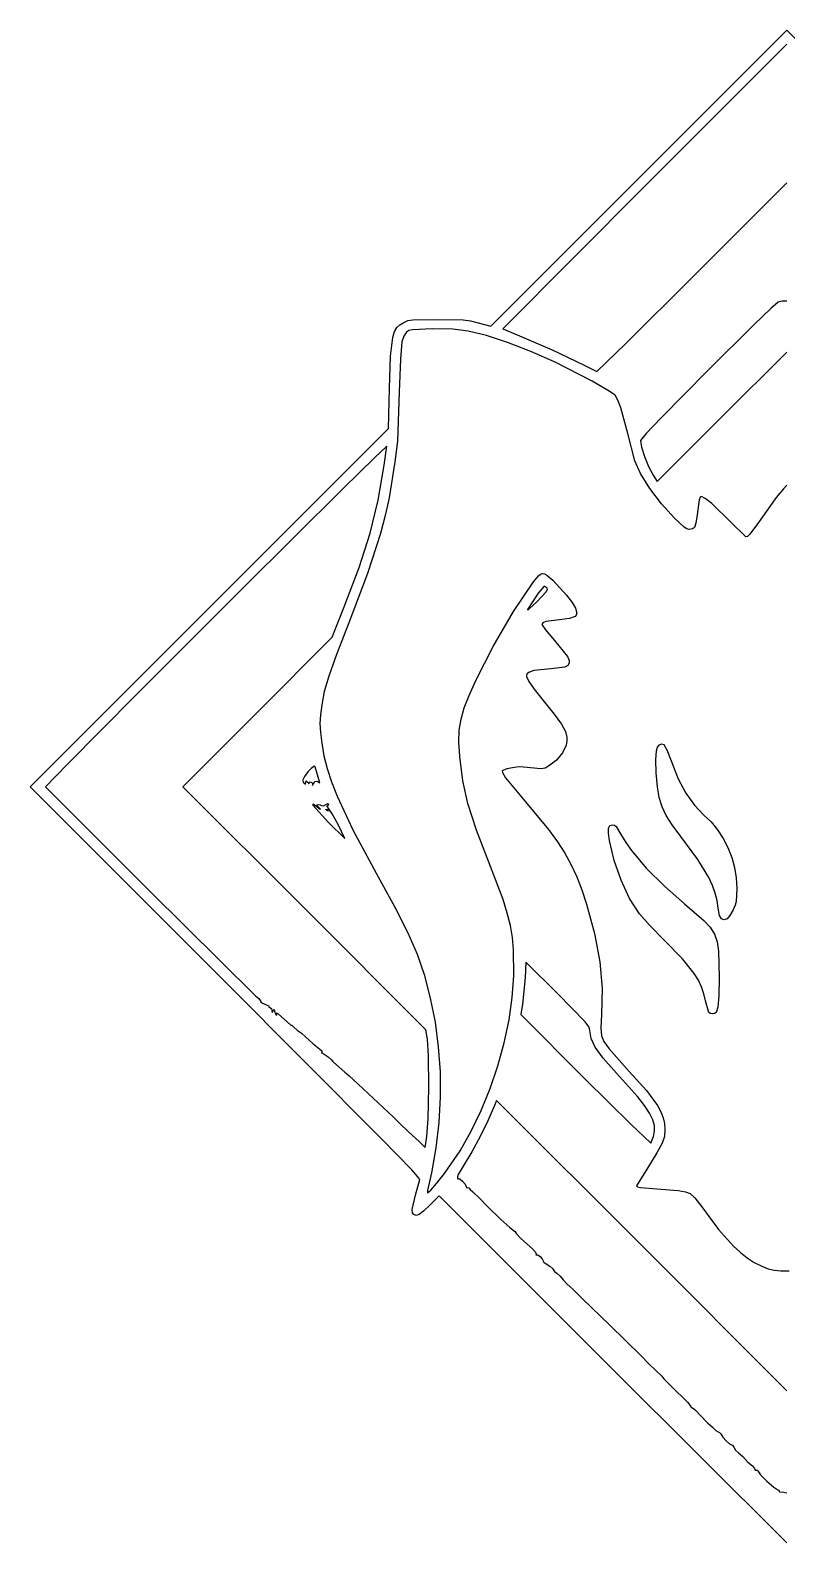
# Model space of a CAD drawing. Extents: x 225 to 542, y 447 to 764.
# Drawn here: x 224.5 to 383.2, y 446.7 to 763.8 of the extents above; entities that cross this region are included whole.
import ezdxf

# ---------------------------------------------------------------- set-up
doc = ezdxf.new("R2010")
doc.units = 0

msp = doc.modelspace()

# ---------------------------------------------------------------- linework, layer by layer
at = {"layer": 'Calque 1'}
for p, q in [((352.1311, 732.7558), (383.1535, 763.7641)), ((383.1535, 763.7641), (414.1759, 732.7558)), ((383.15386, 760.8528), (353.38826, 731.0881)), ((321.1087, 701.7476), (352.1311, 732.7558)), ((353.38826, 731.0881), (323.62266, 701.1764)), ((363.37554, 711.9713), (383.15384, 731.7482)), ((349.329752, 698.010875), (363.37569, 711.9713)), ((363.37569, 711.9713), (363.37554, 711.9713)), ((379.833829, 705.400598), (376.41261, 702.133461)), ((381.38507, 706.7325), (379.833829, 705.400598)), ((382.206054, 706.933087), (381.38507, 706.7325)), ((383.15378, 706.99995), (382.206054, 706.933087)), ((300.905712, 700.577211), (301.39686, 701.421145)), ((301.39686, 701.421145), (302.041839, 702.027285)), ((302.041839, 702.027285), (302.8663, 702.5139)), ((302.8663, 702.5139), (303.719205, 702.8904)), ((303.719205, 702.8904), (304.772059, 703.084425)), ((304.6492, 700.983938), (303.8922, 700.785823)), ((308.79817, 701.15), (304.6492, 700.983938)), ((304.772059, 703.084425), (309.9962, 703.1496)), ((313.167949, 701.121788), (308.79817, 701.15)), ((309.9962, 703.1496), (315.327346, 703.021738)), ((316.38392, 700.6912), (313.167949, 701.121788)), ((315.327346, 703.021738), (316.865491, 702.81172)), ((316.865491, 702.81172), (318.46286, 702.4357)), ((318.46286, 702.4357), (321.1087, 701.7476)), ((323.62266, 701.1764), (326.59922, 699.8944)), ((376.41261, 702.133461), (366.520689, 692.356787)), ((300.098752, 695.435948), (300.542745, 699.377213)), ((300.542745, 699.377213), (300.905712, 700.577211)), ((302.45306, 698.447), (302.172727, 694.807188)), ((302.851057, 699.606075), (302.45306, 698.447)), ((303.41815, 700.4314), (302.851057, 699.606075)), ((303.8922, 700.785823), (303.41815, 700.4314)), ((320.172749, 699.758383), (316.38392, 700.6912)), ((324.626664, 698.309088), (320.172749, 699.758383)), ((329.513957, 696.425973), (324.626664, 698.309088)), ((326.59922, 699.8944), (333.980813, 696.7673)), ((343.33349, 692.219), (349.329752, 698.010875)), ((299.85968, 688.6512), (300.098752, 695.435948)), ((302.172727, 694.807188), (301.91677, 687.9618)), ((334.60292, 694.1917), (329.513957, 696.425973)), ((333.980813, 696.7673), (340.68832, 693.5352)), ((369.56662, 682.7082), (383.15382, 696.2934)), ((342.382666, 690.190325), (334.60292, 694.1917)), ((340.68832, 693.5352), (343.33349, 692.219)), ((366.520689, 692.356787), (356.830208, 682.529095)), ((299.65805, 680.2702), (299.85968, 688.6512)), ((345.603838, 688.337791), (342.382666, 690.190325)), ((347.15492, 687.2601), (345.603838, 688.337791)), ((301.91677, 687.9618), (301.52337, 677.643)), ((347.759351, 686.236188), (347.15492, 687.2601)), ((348.379166, 684.63455), (347.759351, 686.236188)), ((349.82728, 679.2091), (348.379166, 684.63455)), ((356.830208, 682.529095), (353.66079, 679.198185)), ((355.97942, 669.123), (369.56662, 682.7082)), ((262.09725, 642.7087), (299.65805, 680.2702)), ((351.28291, 673.5206), (349.82728, 679.2091)), ((353.66079, 679.198185), (352.46207, 677.777)), ((299.28051, 676.5326), (296.789144, 674.192798)), ((298.76079, 672.5643), (299.28051, 676.5326)), ((301.52337, 677.643), (300.97352, 673.2774)), ((352.46207, 677.777), (352.698973, 676.331928)), ((352.698973, 676.331928), (353.31803, 674.3828)), ((296.789144, 674.192798), (290.140432, 667.673962)), ((297.479589, 665.229981), (298.76079, 672.5643)), ((300.97352, 673.2774), (299.775663, 665.716322)), ((352.502301, 670.808016), (351.28291, 673.5206)), ((353.31803, 674.3828), (354.181759, 672.303172)), ((354.181759, 672.303172), (355.15268, 670.4666)), ((354.42234, 667.710625), (352.502301, 670.808016)), ((355.15268, 670.4666), (355.97942, 669.123)), ((290.140432, 667.673962), (269.323285, 647.029525)), ((356.857412, 664.497397), (354.42234, 667.710625)), ((365.29131, 666.0014), (365.023976, 665.853742)), ((366.062761, 665.614744), (365.29131, 666.0014)), ((382.445599, 667.647561), (380.968291, 665.772062)), ((383.15392, 668.3826), (382.445599, 667.647561)), ((295.798906, 658.349), (297.479589, 665.229981)), ((299.775663, 665.716322), (298.965729, 662.039139)), ((359.6219, 661.4373), (356.857412, 664.497397)), ((364.81159, 665.291063), (364.37921, 662.2024)), ((365.023976, 665.853742), (364.81159, 665.291063)), ((367.41355, 664.521475), (366.062761, 665.614744)), ((371.39939, 660.6153), (367.41355, 664.521475)), ((380.968291, 665.772062), (377.21223, 660.5774)), ((298.965729, 662.039139), (297.966142, 658.2594)), ((361.625715, 659.570813), (359.6219, 661.4373)), ((364.107207, 660.439), (363.81557, 659.4904)), ((364.37921, 662.2024), (364.107207, 660.439)), ((374.57439, 657.5388), (371.39939, 660.6153)), ((377.21223, 660.5774), (375.406549, 658.084075)), ((293.499971, 651.147169), (295.798906, 658.349)), ((297.966142, 658.2594), (295.251075, 649.877878)), ((362.218695, 659.218083), (361.625715, 659.570813)), ((362.71285, 659.1222), (362.218695, 659.218083)), ((363.36558, 659.230363), (362.71285, 659.1222)), ((363.81557, 659.4904), (363.36558, 659.230363)), ((374.940522, 657.650572), (374.57439, 657.5388)), ((375.406549, 658.084075), (374.940522, 657.650572)), ((290.36401, 642.8503), (293.499971, 651.147169)), ((269.323285, 647.029525), (246.733701, 624.45995)), ((295.251075, 649.877878), (291.33658, 639.543)), ((325.889201, 641.918267), (330.03721, 648.1509)), ((330.03721, 648.1509), (331.069597, 649.393203)), ((332.25544, 647.2117), (331.042699, 645.774262)), ((331.069597, 649.393203), (331.503642, 649.717628)), ((331.503642, 649.717628), (331.92536, 649.847575)), ((331.92536, 649.847575), (332.366578, 649.78555)), ((332.89764, 646.8008), (332.25544, 647.2117)), ((332.366578, 649.78555), (332.859123, 649.534059)), ((332.859123, 649.534059), (334.12551, 648.4727)), ((334.12551, 648.4727), (337.003002, 645.316425)), ((331.042699, 645.774262), (328.80761, 642.3494)), ((329.173824, 642.478475), (330.77273, 643.9565)), ((330.77273, 643.9565), (332.744073, 646.029987)), ((332.744073, 646.029987), (332.989796, 646.500223)), ((332.989796, 646.500223), (332.89764, 646.8008)), ((332.89764, 646.8008), (332.89764, 646.8008)), ((337.003002, 645.316425), (338.166052, 643.763113)), ((338.166052, 643.763113), (338.84929, 642.5947)), ((224.53645, 605.1472), (262.09725, 642.7087)), ((287.83348, 636.5003), (290.36401, 642.8503)), ((321.624786, 634.582713), (325.889201, 641.918267)), ((328.805202, 642.219612), (329.173824, 642.478475)), ((328.80761, 642.3494), (328.805202, 642.219612)), ((338.756205, 640.831525), (337.599398, 640.420441)), ((339.029064, 641.134496), (338.756205, 640.831525)), ((338.84929, 642.5947), (339.123097, 641.520372)), ((339.123097, 641.520372), (339.029064, 641.134496)), ((291.33658, 639.543), (288.739692, 632.877167)), ((332.007837, 639.541187), (331.8245, 639.1817)), ((331.8245, 639.1817), (332.590436, 638.030938)), ((332.61998, 639.81045), (332.007837, 639.541187)), ((332.590436, 638.030938), (334.43194, 635.7899)), ((335.50346, 640.1794), (332.61998, 639.81045)), ((337.599398, 640.420441), (335.50346, 640.1794)), ((272.19258, 620.8236), (287.83348, 636.5003)), ((317.942058, 627.417952), (321.624786, 634.582713)), ((334.43194, 635.7899), (337.156565, 632.4368)), ((288.739692, 632.877167), (287.119125, 628.374888)), ((337.156565, 632.4368), (337.539826, 631.641434)), ((337.50978, 631.0661), (337.22826, 630.57728)), ((337.539826, 631.641434), (337.50978, 631.0661)), ((287.119125, 628.374888), (286.183877, 625.157189)), ((328.65218, 628.8306), (328.571725, 628.250647)), ((328.571725, 628.250647), (329.058086, 627.224425)), ((329.191862, 629.207114), (328.65218, 628.8306)), ((330.158552, 629.500387), (329.191862, 629.207114)), ((333.67659, 629.9019), (330.158552, 629.500387)), ((336.628515, 630.260688), (333.67659, 629.9019)), ((337.22826, 630.57728), (336.628515, 630.260688)), ((286.183877, 625.157189), (285.64295, 622.3451)), ((316.536981, 624.297655), (317.942058, 627.417952)), ((329.058086, 627.224425), (330.197819, 625.611441)), ((330.197819, 625.611441), (332.07748, 623.2712)), ((246.733701, 624.45995), (232.27631, 609.8259)), ((285.64295, 622.3451), (285.375004, 620.230881)), ((314.855544, 619.298414), (315.53911, 621.6977)), ((315.53911, 621.6977), (316.536981, 624.297655)), ((332.07748, 623.2712), (334.394903, 620.390795)), ((256.55168, 605.1469), (272.19258, 620.8236)), ((285.375004, 620.230881), (285.286262, 618.38865)), ((285.286262, 618.38865), (285.376865, 616.507194)), ((314.490001, 616.994313), (314.855544, 619.298414)), ((334.394903, 620.390795), (335.896664, 618.294863)), ((285.376865, 616.507194), (285.64695, 614.2753)), ((314.41561, 614.49178), (314.490001, 616.994313)), ((335.896664, 618.294863), (336.732115, 616.750798)), ((336.732115, 616.750798), (337.05061, 615.526)), ((337.05061, 615.526), (337.042952, 614.723852)), ((285.64695, 614.2753), (286.111525, 611.65541)), ((314.6055, 611.4972), (314.41561, 614.49178)), ((336.119774, 612.244238), (334.872983, 610.718636)), ((336.877338, 613.896945), (336.119774, 612.244238)), ((337.042952, 614.723852), (336.877338, 613.896945)), ((355.688066, 610.806047), (355.81884, 612.6632)), ((355.81884, 612.6632), (356.083532, 613.433884)), ((356.083532, 613.433884), (356.457859, 613.934625)), ((356.457859, 613.934625), (356.905271, 614.134278)), ((356.905271, 614.134278), (357.38922, 614.0017)), ((357.38922, 614.0017), (358.01903, 612.879963)), ((358.01903, 612.879963), (358.93009, 610.5634)), ((232.27631, 609.8259), (227.74728, 605.1118)), ((283.423004, 609.005963), (282.714118, 608.257748)), ((284.005325, 609.41722), (283.423004, 609.005963)), ((284.201889, 609.454171), (284.005325, 609.41722)), ((284.31025, 609.3561), (284.201889, 609.454171)), ((285.25803, 605.9925), (284.31025, 609.3561)), ((286.111525, 611.65541), (286.776749, 608.990545)), ((286.776749, 608.990545), (287.680148, 606.191386)), ((315.241043, 606.369408), (314.6055, 611.4972)), ((324.443709, 608.907947), (323.63237, 608.5956)), ((325.632535, 609.159375), (324.443709, 608.907947)), ((326.900523, 609.302016), (325.632535, 609.159375)), ((327.94935, 609.288), (326.900523, 609.302016)), ((331.684104, 608.908863), (327.94935, 609.288)), ((332.470884, 609.063211), (331.684104, 608.908863)), ((333.23203, 609.4709), (332.470884, 609.063211)), ((334.872983, 610.718636), (333.23203, 609.4709)), ((355.77694, 608.05915), (355.688066, 610.806047)), ((358.93009, 610.5634), (360.401669, 606.855045)), ((282.0295, 607.308), (281.63359, 606.495288)), ((281.63359, 606.495288), (281.91574, 605.9945)), ((281.91574, 605.9945), (282.281465, 605.705975)), ((282.714118, 608.257748), (282.0295, 607.308)), ((282.281465, 605.705975), (282.34761, 606.0665)), ((282.34761, 606.0665), (282.403497, 606.434025)), ((282.403497, 606.434025), (282.76411, 606.0565)), ((282.76411, 606.0565), (283.009047, 605.7909)), ((283.007429, 606.112), (283.25804, 606.2043)), ((283.01307, 605.8736), (283.007429, 606.112)), ((283.009047, 605.7909), (283.01307, 605.8736)), ((283.25804, 606.2043), (283.555498, 606.068313)), ((283.555498, 606.068313), (283.69142, 605.7413)), ((283.69142, 605.7413), (283.73849, 605.451388)), ((283.73849, 605.451388), (283.86338, 605.6753)), ((283.86338, 605.6753), (284.29664, 606.2554)), ((284.29664, 606.2557), (284.595687, 606.302662)), ((284.29664, 606.2554), (284.29664, 606.2557)), ((284.595687, 606.302662), (284.91842, 606.1577)), ((284.91842, 606.1577), (285.25803, 605.9925)), ((287.680148, 606.191386), (288.859247, 603.168613)), ((316.30104, 601.636913), (315.241043, 606.369408)), ((323.63237, 608.5956), (323.510707, 608.420479)), ((323.510707, 608.420479), (323.550473, 608.119419)), ((323.550473, 608.119419), (324.199584, 607.021)), ((324.199584, 607.021), (328.37315, 602.0096)), ((356.038434, 605.177928), (355.77694, 608.05915)), ((360.401669, 606.855045), (362.0044, 603.783338)), ((265.41425, 564.2666), (224.53645, 605.1472)), ((227.74728, 605.1118), (249.67348, 583.1845)), ((282.00858, 579.6809), (256.55168, 605.1469)), ((288.859247, 603.168613), (292.194647, 596.094948)), ((356.42552, 602.9178), (356.038434, 605.177928)), ((357.035887, 600.919334), (356.42552, 602.9178)), ((362.0044, 603.783338), (363.787356, 601.267286)), ((283.784995, 601.467366), (283.7755, 601.3112)), ((283.7755, 601.3112), (287.044679, 597.6781)), ((283.885292, 601.4797), (283.784995, 601.467366)), ((284.38939, 601.0602), (283.885292, 601.4797)), ((285.32351, 600.3839), (284.38939, 601.0602)), ((284.96503, 601.3673), (284.562681, 601.271012)), ((284.562681, 601.271012), (284.99953, 600.855)), ((285.39599, 601.324538), (284.96503, 601.3673)), ((284.99953, 600.855), (285.334691, 600.522287)), ((285.334691, 600.522287), (285.32351, 600.3839)), ((285.6636, 601.1638), (285.39599, 601.324538)), ((285.959123, 601.113375), (285.6636, 601.1638)), ((286.46256, 601.3433), (285.959123, 601.113375)), ((286.936004, 601.574162), (286.46256, 601.3433)), ((286.615031, 600.324725), (286.59638, 600.4874)), ((286.59638, 600.4874), (287.11022, 600.3839)), ((286.84564, 600.1193), (286.615031, 600.324725)), ((286.713499, 601.033325), (286.77949, 601.1718)), ((287.01926, 600.7087), (286.713499, 601.033325)), ((286.77949, 601.1718), (287.013068, 601.261388)), ((287.35948, 600.0158), (286.84564, 600.1193)), ((286.84564, 600.1193), (286.84564, 600.1193)), ((287.11022, 601.4727), (286.936004, 601.574162)), ((287.013068, 601.261388), (287.11022, 601.4727)), ((287.857586, 599.511525), (287.01926, 600.7087)), ((287.11022, 600.3839), (287.340829, 600.178512)), ((287.340829, 600.178512), (287.35948, 600.0158)), ((289.072, 597.275), (287.857586, 599.511525)), ((318.128317, 596.077711), (316.30104, 601.636913)), ((328.37315, 602.0096), (333.218858, 596.172086)), ((357.863621, 599.118925), (357.035887, 600.919334)), ((363.787356, 601.267286), (365.79961, 599.2259)), ((287.044679, 597.6781), (290.48188, 594.2985)), ((290.48188, 594.2985), (289.07198, 597.275)), ((289.07198, 597.275), (289.072, 597.275)), ((333.218858, 596.172086), (335.07195, 593.636698)), ((345.777226, 595.441369), (345.80282, 596.4758)), ((345.80282, 596.4758), (346.078149, 597.039231)), ((346.078149, 597.039231), (346.61791, 597.2097)), ((346.61791, 597.2097), (347.021637, 597.135245)), ((347.021637, 597.135245), (347.395059, 596.823238)), ((347.395059, 596.823238), (348.49329, 594.9547)), ((359.103573, 597.162553), (357.863621, 599.118925)), ((360.95059, 594.6962), (359.103573, 597.162553)), ((365.79961, 599.2259), (367.307491, 597.770261)), ((367.307491, 597.770261), (368.65434, 596.128236)), ((292.194647, 596.094948), (297.08315, 587.055)), ((321.0657, 588.4698), (318.128317, 596.077711)), ((335.07195, 593.636698), (336.629732, 591.215138)), ((345.98667, 593.8579), (345.777226, 595.441369)), ((346.958894, 589.698695), (345.98667, 593.8579)), ((348.49329, 594.9547), (349.389616, 593.452002)), ((349.389616, 593.452002), (350.579076, 591.783677)), ((364.509162, 589.901291), (360.95059, 594.6962)), ((368.65434, 596.128236), (369.828269, 594.326365)), ((369.828269, 594.326365), (370.817391, 592.391188)), ((336.629732, 591.215138), (337.955604, 588.801091)), ((350.579076, 591.783677), (353.683874, 588.116463)), ((366.837407, 586.111325), (364.509162, 589.901291)), ((370.817391, 592.391188), (371.609819, 590.349243)), ((371.609819, 590.349243), (372.193664, 588.22707)), ((297.08315, 587.055), (301.004978, 579.923158)), ((323.667131, 581.518903), (321.0657, 588.4698)), ((337.955604, 588.801091), (339.112965, 586.288245)), ((348.404294, 585.567362), (346.958894, 589.698695)), ((353.683874, 588.116463), (357.500629, 584.285692)), ((372.193664, 588.22707), (372.55704, 586.05121)), ((339.112965, 586.288245), (340.165214, 583.570286)), ((340.165214, 583.570286), (341.17575, 580.5409)), ((350.208079, 581.744898), (348.404294, 585.567362)), ((357.500629, 584.285692), (361.72229, 580.624)), ((367.616194, 584.44728), (366.837407, 586.111325)), ((368.178642, 582.859372), (367.616194, 584.44728)), ((372.55704, 586.05121), (372.68806, 583.8482)), ((372.68806, 583.8482), (372.581821, 581.137525)), ((249.67348, 583.1845), (271.74788, 561.325)), ((324.552862, 578.66938), (323.667131, 581.518903)), ((341.17575, 580.5409), (342.857113, 574.370969)), ((352.25546, 578.5123), (350.208079, 581.744898)), ((361.72229, 580.624), (365.802625, 577.141778)), ((368.555166, 581.289234), (368.178642, 582.859372)), ((368.77618, 579.6785), (368.555166, 581.289234)), ((372.345564, 580.303803), (371.90865, 579.366)), ((372.581821, 581.137525), (372.345564, 580.303803)), ((307.46548, 554.2149), (282.00858, 579.6809)), ((301.004978, 579.923158), (303.735847, 574.523713)), ((325.198455, 576.06465), (324.552862, 578.66938)), ((354.365474, 576.116287), (352.25546, 578.5123)), ((365.802625, 577.141778), (367.091431, 575.699386)), ((369.022674, 578.168138), (368.77618, 579.6785)), ((369.48813, 577.4893), (369.022674, 578.168138)), ((370.06322, 577.280489), (369.48813, 577.4893)), ((369.48813, 577.4893), (369.48813, 577.4893)), ((370.631887, 577.503162), (370.06322, 577.280489)), ((371.233807, 578.18808), (370.631887, 577.503162)), ((371.90865, 579.366), (371.233807, 578.18808)), ((303.735847, 574.523713), (305.644968, 570.072886)), ((325.631297, 573.575345), (325.198455, 576.06465)), ((342.857113, 574.370969), (343.937924, 568.4794)), ((357.53634, 572.8943), (354.365474, 576.116287)), ((367.091431, 575.699386), (367.977727, 574.24675)), ((367.977727, 574.24675), (368.535315, 572.626826)), ((325.878776, 571.072097), (325.631297, 573.575345)), ((325.9272, 565.5063), (325.878776, 571.072097)), ((361.292013, 569.060095), (357.53634, 572.8943)), ((368.535315, 572.626826), (368.837994, 570.682572)), ((305.644968, 570.072886), (307.10155, 565.7869)), ((328.46397, 568.4185), (328.27988, 565.1053)), ((335.17083, 561.7155), (328.46397, 568.4185)), ((343.937924, 568.4794), (344.421433, 562.842231)), ((363.765411, 565.984938), (361.292013, 569.060095)), ((368.837994, 570.682572), (368.97382, 565.1929)), ((307.10155, 565.7869), (308.419955, 560.844404)), ((325.601634, 560.980494), (325.9272, 565.5063)), ((328.27988, 565.1053), (327.73406, 559.591)), ((364.620474, 564.586035), (363.765411, 565.984938)), ((365.274027, 563.201736), (364.620474, 564.586035)), ((368.97382, 565.1929), (368.906811, 561.322661)), ((298.260064, 531.285475), (265.41425, 564.2666)), ((271.74788, 561.325), (272.48202, 560.7804)), ((340.888422, 555.859537), (335.17083, 561.7155)), ((344.421433, 562.842231), (344.31089, 557.4355)), ((365.765757, 561.773653), (365.274027, 563.201736)), ((366.13535, 560.2434), (365.765757, 561.773653)), ((368.906811, 561.322661), (368.708394, 558.982712)), ((272.48202, 560.7804), (272.89447, 560.168)), ((272.89447, 560.168), (272.814325, 560.134568)), ((272.814325, 560.134568), (272.866221, 560.046366)), ((272.866221, 560.046366), (273.24302, 559.7782)), ((273.24302, 559.7782), (274.22688, 559.3827)), ((274.22688, 559.3827), (274.516881, 559.300763)), ((274.516881, 559.300763), (274.54199, 559.1097)), ((274.54199, 559.1097), (274.547686, 558.922838)), ((274.547686, 558.922838), (274.79096, 558.8451)), ((274.79096, 558.8451), (275.094547, 558.6805)), ((275.094547, 558.6805), (275.22205, 558.2498)), ((275.22205, 558.2498), (275.27031, 557.814388)), ((275.27031, 557.814388), (275.46803, 558.1838)), ((275.46803, 558.1838), (275.685957, 558.476838)), ((275.685957, 558.476838), (275.83184, 557.8089)), ((308.419955, 560.844404), (309.418954, 555.782983)), ((324.918243, 556.27758), (325.601634, 560.980494)), ((327.73406, 559.591), (327.37233, 557.3899)), ((366.81403, 557.8529), (366.13535, 560.2434)), ((368.708394, 558.982712), (368.321057, 557.830183)), ((275.83184, 557.8089), (276.10577, 557.3459)), ((276.15627, 557.4562), (276.089913, 557.779505)), ((276.089913, 557.779505), (276.531389, 557.559838)), ((276.10577, 557.3459), (276.224969, 557.2809)), ((276.224969, 557.2809), (276.15627, 557.4562)), ((276.531389, 557.559838), (278.49452, 555.8025)), ((278.49452, 555.8025), (279.176587, 555.17165)), ((279.176587, 555.17165), (279.336833, 555.070491)), ((279.336833, 555.070491), (279.33958, 555.1411)), ((279.33958, 555.1411), (279.361307, 555.20745)), ((279.361307, 555.20745), (279.70378, 554.8103)), ((309.418954, 555.782983), (310.097699, 550.625273)), ((323.901753, 551.478185), (324.918243, 556.27758)), ((327.37233, 557.3899), (340.89263, 543.8453)), ((341.716311, 554.74417), (340.888422, 555.859537)), ((344.31089, 557.4355), (344.170942, 554.523563)), ((366.81407, 557.8529), (366.81403, 557.8529)), ((367.179756, 557.619338), (366.81407, 557.8529)), ((367.68729, 557.5222), (367.179756, 557.619338)), ((368.038572, 557.592053), (367.68729, 557.5222)), ((368.321057, 557.830183), (368.038572, 557.592053)), ((279.70378, 554.8103), (280.54092, 554.0827)), ((280.54092, 554.0827), (281.434369, 553.503625)), ((281.434369, 553.503625), (283.88988, 551.2384)), ((307.80476, 552.2305), (307.46548, 554.2149)), ((308.052871, 548.759625), (307.80476, 552.2305)), ((341.8777, 554.0517), (341.716311, 554.74417)), ((342.110652, 552.351928), (341.8777, 554.0517)), ((342.9648, 550.54575), (342.110652, 552.351928)), ((344.170942, 554.523563), (344.28769, 552.9137)), ((344.28769, 552.9137), (344.816099, 551.770648)), ((344.816099, 551.770648), (345.916199, 550.211713)), ((283.88988, 551.2384), (285.58453, 549.8494)), ((285.58453, 549.8494), (285.700186, 549.76975)), ((285.65043, 549.5782), (285.60138, 549.408088)), ((285.60138, 549.408088), (285.71883, 549.3798)), ((285.700186, 549.76975), (285.65043, 549.5782)), ((285.71883, 549.3798), (286.979584, 548.551538)), ((308.11013, 542.1764), (308.052871, 548.759625)), ((310.097699, 550.625273), (310.455344, 545.393913)), ((322.576889, 546.662938), (323.901753, 551.478185)), ((344.673086, 548.261297), (342.9648, 550.54575)), ((345.916199, 550.211713), (350.12083, 545.4773)), ((286.979584, 548.551538), (287.704462, 547.913236)), ((287.704462, 547.913236), (287.96955, 547.5504)), ((287.96955, 547.5504), (288.10184, 547.4319)), ((288.10184, 547.4319), (289.29217, 546.3735)), ((289.29217, 546.3735), (290.52542, 545.3515)), ((320.968376, 541.912467), (322.576889, 546.662938)), ((347.46845, 545.1267), (344.673086, 548.261297)), ((350.12083, 545.4773), (353.739554, 541.457336)), ((290.52542, 545.3515), (291.43467, 544.5577)), ((291.43467, 544.5577), (292.2456, 543.764)), ((292.2456, 543.764), (294.31935, 541.8457)), ((310.455344, 545.393913), (310.491041, 540.111538)), ((340.89263, 543.8453), (350.502385, 534.317075)), ((351.850794, 540.196481), (347.46845, 545.1267)), ((294.31935, 541.8457), (300.63032, 535.9588)), ((307.993996, 535.547688), (308.11012, 542.1765)), ((308.11012, 542.1765), (308.11013, 542.1764)), ((310.491041, 540.111538), (310.203944, 534.800786)), ((319.10094, 537.307402), (320.968376, 541.912467)), ((322.3192, 539.3782), (321.89114, 538.3301)), ((352.7364, 508.9618), (322.3192, 539.3782)), ((353.329002, 538.307365), (351.850794, 540.196481)), ((353.739554, 541.457336), (356.046222, 538.330537)), ((300.63032, 535.9588), (302.0638, 534.5036)), ((316.999307, 532.92837), (319.10094, 537.307402)), ((321.89114, 538.3301), (320.48261, 535.119664)), ((354.385891, 536.7096), (353.329002, 538.307365)), ((355.061955, 535.333704), (354.385891, 536.7096)), ((356.046222, 538.330537), (356.776991, 536.989291)), ((356.776991, 536.989291), (357.263092, 535.735995)), ((302.0638, 534.5036), (303.77953, 532.8759)), ((303.77953, 532.8759), (306.15965, 530.706)), ((307.71324, 531.8045), (307.993996, 535.547688)), ((310.203944, 534.800786), (309.593206, 529.484294)), ((314.6882, 528.856), (316.999307, 532.92837)), ((320.48261, 535.119664), (318.861671, 531.839112)), ((350.502385, 534.317075), (354.62073, 530.429)), ((355.397688, 534.110194), (355.061955, 535.333704)), ((355.21013, 531.8424), (355.433581, 532.969587)), ((355.433581, 532.969587), (355.397688, 534.110194)), ((357.263092, 535.735995), (357.532308, 534.525536)), ((357.61242, 533.3128), (357.508947, 531.865864)), ((357.532308, 534.525536), (357.61242, 533.3128)), ((304.520652, 524.8169), (298.260064, 531.285475)), ((306.15965, 530.706), (307.35028, 529.5023)), ((307.35028, 529.5023), (307.71324, 531.8045)), ((318.861671, 531.839112), (317.10326, 528.632305)), ((354.62073, 530.429), (355.2101, 531.8424)), ((355.2101, 531.8424), (355.21013, 531.8424)), ((357.0359, 530.421713), (355.929088, 528.400755)), ((357.508947, 531.865864), (357.0359, 530.421713)), ((309.593206, 529.484294), (308.65798, 524.1847)), ((311.391882, 524.074025), (314.6882, 528.856)), ((317.10326, 528.632305), (315.28231, 525.6431)), ((355.929088, 528.400755), (353.92432, 525.2234)), ((305.832139, 523.354274), (304.520652, 524.8169)), ((306.20605, 522.7932), (305.832139, 523.354274)), ((308.65798, 524.1847), (307.84889, 520.4805)), ((309.746483, 521.964194), (311.391882, 524.074025)), ((314.271421, 523.900987), (314.093085, 523.395392)), ((314.093085, 523.395392), (314.11842, 523.102)), ((315.28231, 525.6431), (314.271421, 523.900987)), ((353.92432, 525.2234), (351.66827, 521.5142)), ((305.34615, 519.515), (306.20605, 522.7932)), ((307.802296, 520.002413), (308.52953, 520.6128)), ((307.84889, 520.4805), (307.802296, 520.002413)), ((308.52953, 520.6128), (309.746483, 521.964194)), ((314.11842, 523.102), (314.285924, 522.912112)), ((314.285924, 522.912112), (314.35796, 522.9779)), ((314.35796, 522.9779), (314.5939, 522.929737)), ((314.5939, 522.929737), (315.15576, 522.4654)), ((315.15576, 522.4654), (315.716349, 521.821725)), ((315.716349, 521.821725), (315.94951, 521.342)), ((315.94951, 521.342), (316.02469, 521.132037)), ((316.02469, 521.132037), (316.20544, 521.1371)), ((316.20544, 521.1371), (316.48515, 521.090575)), ((316.48515, 521.090575), (316.79825, 520.7559)), ((316.79825, 520.7559), (317.34756, 520.2164)), ((317.34756, 520.2164), (318.80527, 518.8659)), ((351.66827, 521.5142), (351.8448, 521.295452)), ((351.8448, 521.295452), (352.491794, 521.134312)), ((352.491794, 521.134312), (355.90161, 520.8793)), ((355.90161, 520.8793), (360.370216, 520.492538)), ((360.370216, 520.492538), (361.901743, 520.219867)), ((361.901743, 520.219867), (362.91835, 519.9008)), ((304.61905, 516.515775), (305.34615, 519.515)), ((308.30647, 517.4296), (306.978843, 516.164045)), ((310.2835, 519.4002), (308.30647, 517.4296)), ((346.652, 483.031), (310.2835, 519.4002)), ((318.80527, 518.8659), (320.37375, 517.2123)), ((320.37375, 517.2123), (323.23603, 514.4618)), ((362.91835, 519.9008), (363.882995, 518.952725)), ((363.882995, 518.952725), (365.3271, 517.0721)), ((365.3271, 517.0721), (368.860548, 512.323861)), ((304.665446, 515.858216), (304.61905, 516.515775)), ((304.95647, 515.464), (304.665446, 515.858216)), ((305.440819, 515.261598), (304.95647, 515.464)), ((306.069285, 515.468163), (305.440819, 515.261598)), ((306.978843, 516.164045), (306.069285, 515.468163)), ((323.23603, 514.4618), (325.114646, 512.733312)), ((325.114646, 512.733312), (326.06579, 512.0144)), ((326.06579, 512.0144), (326.226129, 511.9694)), ((326.226129, 511.9694), (326.20346, 511.8614)), ((326.20346, 511.8614), (326.467529, 511.434316)), ((326.467529, 511.434316), (327.326476, 510.5262)), ((368.860548, 512.323861), (371.963607, 508.828112)), ((327.326476, 510.5262), (329.90699, 508.1827)), ((329.90699, 508.1827), (330.467167, 507.5865)), ((330.467167, 507.5865), (330.59218, 507.1616)), ((383.1536, 478.5454), (352.7364, 508.9618)), ((371.963607, 508.828112), (373.423315, 507.48079)), ((373.423315, 507.48079), (374.858913, 506.363633)), ((330.59218, 507.1616), (330.533255, 507.004087)), ((330.533255, 507.004087), (330.63798, 507.0559)), ((330.63798, 507.0559), (330.978647, 507.024028)), ((330.978647, 507.024028), (331.464807, 506.678225)), ((331.464807, 506.678225), (331.900331, 506.194909)), ((331.900331, 506.194909), (332.08909, 505.7505)), ((332.08909, 505.7505), (332.156124, 505.502812)), ((332.156124, 505.502812), (332.31729, 505.3998)), ((332.31729, 505.3998), (333.506854, 504.63075)), ((333.506854, 504.63075), (334.117027, 504.068194)), ((374.858913, 506.363633), (376.298231, 505.448987)), ((376.298231, 505.448987), (377.7691, 504.7092)), ((377.7691, 504.7092), (379.242656, 504.116681)), ((334.117027, 504.068194), (334.31127, 503.7414)), ((334.31127, 503.7414), (334.433537, 503.509562)), ((334.433537, 503.509562), (334.92713, 503.1515)), ((334.92713, 503.1515), (335.643821, 502.5706)), ((335.643821, 502.5706), (336.30247, 501.8028)), ((336.30247, 501.8028), (337.10377, 500.9019)), ((379.242656, 504.116681), (380.525862, 503.7777)), ((380.525862, 503.7777), (381.909122, 503.640394)), ((381.909122, 503.640394), (383.68284, 503.6529)), ((337.10377, 500.9019), (338.32644, 499.8237)), ((338.32644, 499.8237), (340.29117, 497.8524)), ((340.29117, 497.8524), (346.02541, 492.2498)), ((346.02541, 492.2498), (352.57841, 485.8915)), ((352.57841, 485.8915), (354.32611, 484.1133)), ((346.6521, 483.031), (346.652, 483.031)), ((383.1536, 446.6618), (346.6521, 483.031)), ((354.32611, 484.1133), (356.93426, 481.5913)), ((356.93426, 481.5913), (357.41543, 481.0581)), ((357.41543, 481.0581), (358.97924, 479.4045)), ((358.97924, 479.4045), (362.330584, 476.131112)), ((362.330584, 476.131112), (363.04534, 475.2164)), ((363.04534, 475.2164), (363.142489, 475.037387)), ((363.142489, 475.037387), (363.37607, 474.9492)), ((363.37607, 474.9492), (363.998252, 474.480025)), ((363.998252, 474.480025), (365.02971, 473.3852)), ((365.02971, 473.3852), (366.55915, 471.8212)), ((366.55915, 471.8212), (367.57874, 470.8717)), ((367.57874, 470.8717), (368.263951, 470.217625)), ((368.263951, 470.217625), (368.76959, 469.9456)), ((368.76959, 469.9456), (369.087109, 469.809612)), ((369.087109, 469.809612), (369.32002, 469.4826)), ((369.32002, 469.4826), (369.740629, 468.8148)), ((369.740629, 468.8148), (370.437095, 468.0231)), ((370.437095, 468.0231), (371.134071, 467.3892)), ((371.134071, 467.3892), (371.55621, 467.1948)), ((371.55621, 467.1948), (371.786656, 467.096412)), ((371.786656, 467.096412), (372.02986, 466.6681)), ((372.02986, 466.6681), (372.425231, 466.061225)), ((372.425231, 466.061225), (373.02155, 465.534)), ((373.02155, 465.534), (373.96339, 464.7428)), ((373.96339, 464.7428), (375.024713, 463.569362)), ((375.024713, 463.569362), (375.99941, 462.8019)), ((375.99941, 462.8019), (376.35813, 462.2461)), ((376.35813, 462.2461), (376.543686, 461.904625)), ((376.543686, 461.904625), (376.78586, 461.8648)), ((376.78586, 461.8648), (376.9853, 461.905975)), ((376.9853, 461.905975), (377.06825, 461.7592)), ((377.06825, 461.7592), (377.655165, 460.924983)), ((377.655165, 460.924983), (378.986386, 459.578862)), ((378.986386, 459.578862), (380.41763, 458.326811)), ((380.41763, 458.326811), (381.30461, 457.7748)), ((381.30461, 457.7748), (381.489338, 457.684125)), ((381.489338, 457.684125), (381.56617, 457.4661)), ((381.56617, 457.4661), (381.609961, 457.291862)), ((381.609961, 457.291862), (381.7152, 457.3064)), ((381.7152, 457.3064), (382.5751, 457.2624)), ((382.5751, 457.2624), (383.184195, 457.16093))]:
    msp.add_line(p, q, dxfattribs=at)

doc.saveas('drawing.dxf')
